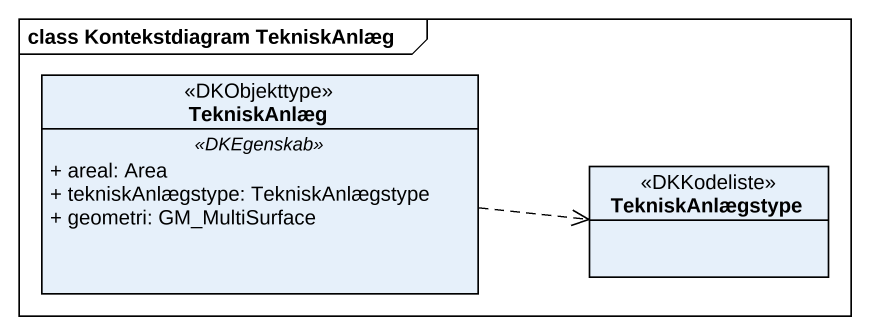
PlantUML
@startuml
mainframe class Kontekstdiagram TekniskAnlæg
hide circle
hide empty members
skinparam classAttributeIconSize 0
class TekniskAnlæg <<DKObjekttype>> {
  .. <<DKEgenskab>> ..
  + areal: Area
  + tekniskAnlægstype: TekniskAnlægstype
  + geometri: GM_MultiSurface
}
enum TekniskAnlægstype <<DKKodeliste>>
TekniskAnlæg .right.> TekniskAnlægstype
@enduml
